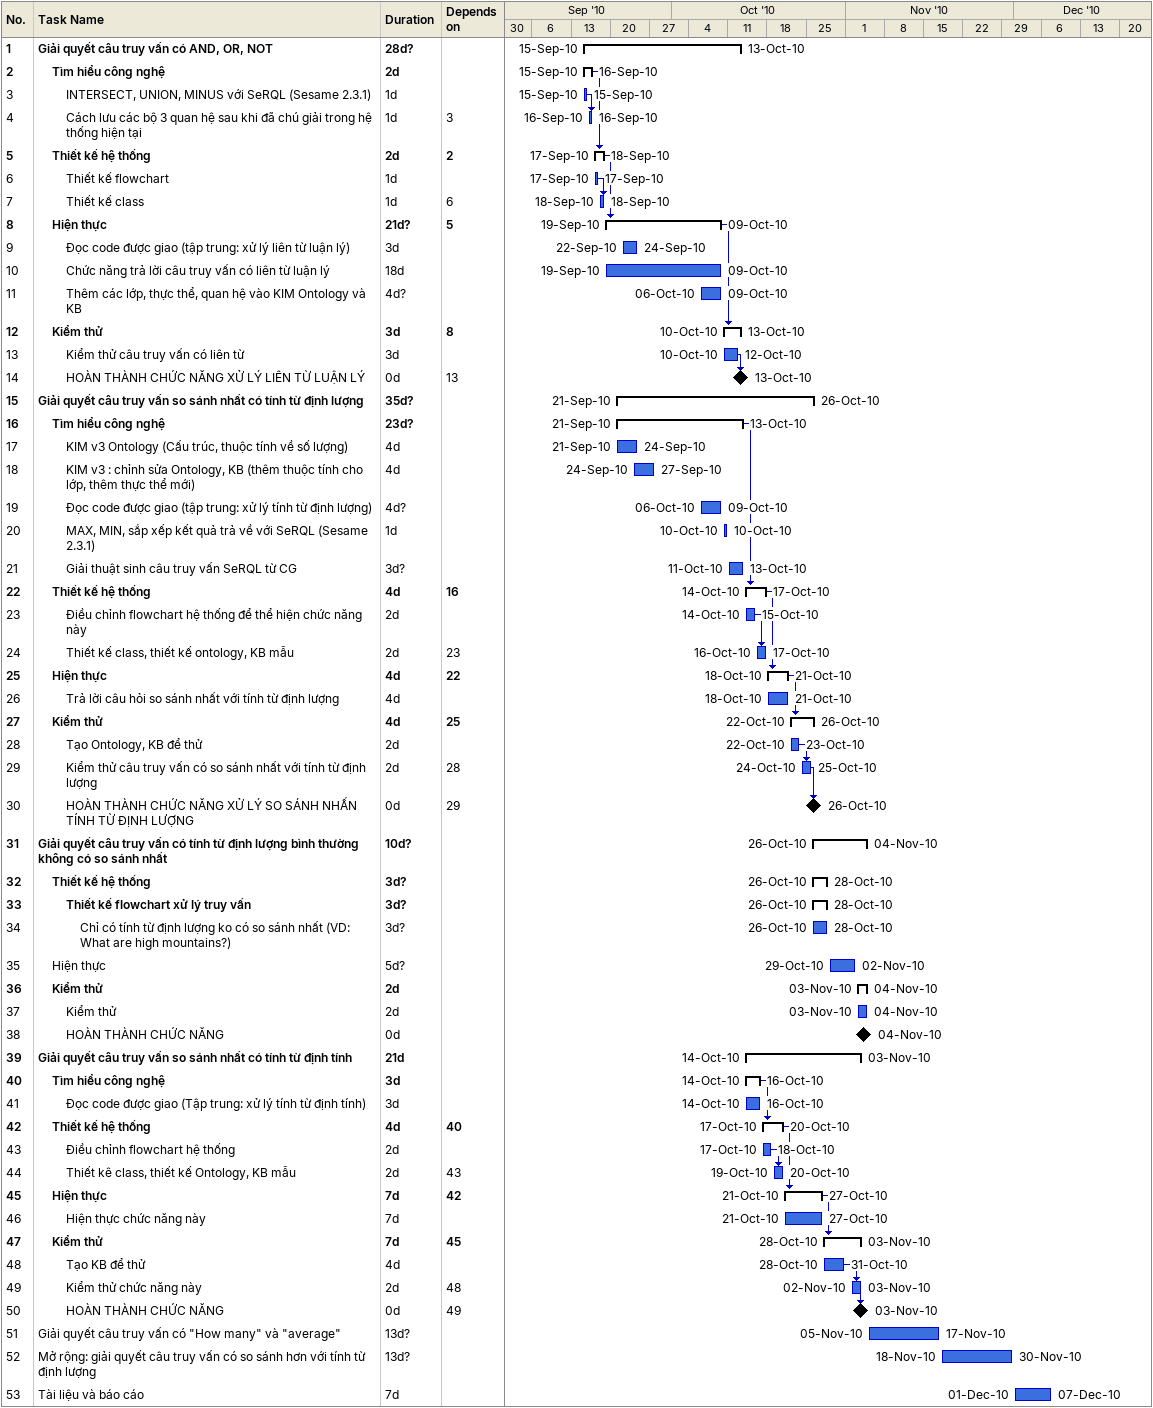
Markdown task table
| ID | Level | Task | Duration | Start | Finish | Predecessors |
|---|---|---|---|---|---|---|
| 1 | 1 | **Giải quyết câu truy vấn có AND, OR, NOT** | 28d? | 2010-09-15 | 2010-10-13 |  |
| 2 | 2 | **Tìm hiểu công nghệ** | 2d | 2010-09-15 | 2010-09-16 |  |
| 3 | 3 | INTERSECT, UNION, MINUS với SeRQL (Sesame 2.3.1) | 1d | 2010-09-15 | 2010-09-15 |  |
| 4 | 3 | Cách lưu các bộ 3 quan hệ sau khi đã chú giải trong hệ thống hiện tại | 1d | 2010-09-16 | 2010-09-16 | 3 |
| 5 | 2 | **Thiết kế hệ thống** | 2d | 2010-09-17 | 2010-09-18 | 2 |
| 6 | 3 | Thiết kế flowchart | 1d | 2010-09-17 | 2010-09-17 |  |
| 7 | 3 | Thiết kế class | 1d | 2010-09-18 | 2010-09-18 | 6 |
| 8 | 2 | **Hiện thực** | 21d? | 2010-09-19 | 2010-10-09 | 5 |
| 9 | 3 | Đọc code được giao (tập trung: xử lý liên từ luận lý) | 3d | 2010-09-22 | 2010-09-24 |  |
| 10 | 3 | Chức năng trả lời câu truy vấn có liên từ luận lý | 18d | 2010-09-19 | 2010-10-09 |  |
| 11 | 3 | Thêm các lớp, thực thể, quan hệ vào KIM Ontology và KB | 4d? | 2010-10-06 | 2010-10-09 |  |
| 12 | 2 | **Kiểm thử** | 3d | 2010-10-10 | 2010-10-13 | 8 |
| 13 | 3 | Kiểm thử câu truy vấn có liên từ | 3d | 2010-10-10 | 2010-10-12 |  |
| 14 | 3 | HOÀN THÀNH CHỨC NĂNG XỬ LÝ LIÊN TỪ LUẬN LÝ | 0d | 2010-10-13 | 2010-10-13 | 13 |
| 15 | 1 | **Giải quyết câu truy vấn so sánh nhất có tính từ định lượng** | 35d? | 2010-09-21 | 2010-10-26 |  |
| 16 | 2 | **Tìm hiểu công nghệ** | 23d? | 2010-09-21 | 2010-10-13 |  |
| 17 | 3 | KIM v3 Ontology (Cấu trúc, thuộc tính về số lượng) | 4d | 2010-09-21 | 2010-09-24 |  |
| 18 | 3 | KIM v3 : chỉnh sửa Ontology, KB (thêm thuộc tính cho lớp, thêm thực thể mới) | 4d | 2010-09-24 | 2010-09-27 |  |
| 19 | 3 | Đọc code được giao (tập trung: xử lý tính từ định lượng) | 4d? | 2010-10-06 | 2010-10-09 |  |
| 20 | 3 | MAX, MIN, sắp xếp kết quả trả về với SeRQL (Sesame 2.3.1) | 1d | 2010-10-10 | 2010-10-10 |  |
| 21 | 3 | Giải thuật sinh câu truy vấn SeRQL từ CG | 3d? | 2010-10-11 | 2010-10-13 |  |
| 22 | 2 | **Thiết kế hệ thống** | 4d | 2010-10-14 | 2010-10-17 | 16 |
| 23 | 3 | Điều chỉnh flowchart hệ thống để thể hiện chức năng này | 2d | 2010-10-14 | 2010-10-15 |  |
| 24 | 3 | Thiết kế class, thiết kế ontology, KB mẫu | 2d | 2010-10-16 | 2010-10-17 | 23 |
| 25 | 2 | **Hiện thực** | 4d | 2010-10-18 | 2010-10-21 | 22 |
| 26 | 3 | Trả lời câu hỏi so sánh nhất với tính từ định lượng | 4d | 2010-10-18 | 2010-10-21 |  |
| 27 | 2 | **Kiểm thử** | 4d | 2010-10-22 | 2010-10-26 | 25 |
| 28 | 3 | Tạo Ontology, KB để thử | 2d | 2010-10-22 | 2010-10-23 |  |
| 29 | 3 | Kiểm thử câu truy vấn có so sánh nhất với tính từ định lượng | 2d | 2010-10-24 | 2010-10-25 | 28 |
| 30 | 3 | HOÀN THÀNH CHỨC NĂNG XỬ LÝ SO SÁNH NHẤN TÍNH TỪ ĐỊNH LƯỢNG | 0d | 2010-10-26 | 2010-10-26 | 29 |
| 31 | 1 | **Giải quyết câu truy vấn có tính từ định lượng bình thường không có so sánh nhất** | 10d? | 2010-10-26 | 2010-11-04 |  |
| 32 | 2 | **Thiết kế hệ thống** | 3d? | 2010-10-26 | 2010-10-28 |  |
| 33 | 3 | **Thiết kế flowchart xử lý truy vấn** | 3d? | 2010-10-26 | 2010-10-28 |  |
| 34 | 4 | Chỉ có tính từ định lượng ko có so sánh nhất (VD: What are high mountains?) | 3d? | 2010-10-26 | 2010-10-28 |  |
| 35 | 2 | Hiện thực | 5d? | 2010-10-29 | 2010-11-02 |  |
| 36 | 2 | **Kiểm thử** | 2d | 2010-11-03 | 2010-11-04 |  |
| 37 | 3 | Kiểm thử | 2d | 2010-11-03 | 2010-11-04 |  |
| 38 | 3 | HOÀN THÀNH CHỨC NĂNG | 0d | 2010-11-04 | 2010-11-04 |  |
| 39 | 1 | **Giải quyết câu truy vấn so sánh nhất có tính từ định tính** | 21d | 2010-10-14 | 2010-11-03 |  |
| 40 | 2 | **Tìm hiểu công nghệ** | 3d | 2010-10-14 | 2010-10-16 |  |
| 41 | 3 | Đọc code được giao (Tập trung: xử lý tính từ định tính) | 3d | 2010-10-14 | 2010-10-16 |  |
| 42 | 2 | **Thiết kế hệ thống** | 4d | 2010-10-17 | 2010-10-20 | 40 |
| 43 | 3 | Điều chỉnh flowchart hệ thống | 2d | 2010-10-17 | 2010-10-18 |  |
| 44 | 3 | Thiết kê class, thiết kế Ontology, KB mẫu | 2d | 2010-10-19 | 2010-10-20 | 43 |
| 45 | 2 | **Hiện thực** | 7d | 2010-10-21 | 2010-10-27 | 42 |
| 46 | 3 | Hiện thực chức năng này | 7d | 2010-10-21 | 2010-10-27 |  |
| 47 | 2 | **Kiểm thử** | 7d | 2010-10-28 | 2010-11-03 | 45 |
| 48 | 3 | Tạo KB để thử | 4d | 2010-10-28 | 2010-10-31 |  |
| 49 | 3 | Kiểm thử chức năng này | 2d | 2010-11-02 | 2010-11-03 | 48 |
| 50 | 3 | HOÀN THÀNH CHỨC NĂNG | 0d | 2010-11-03 | 2010-11-03 | 49 |
| 51 | 1 | Giải quyết câu truy vấn có "How many" và "average" | 13d? | 2010-11-05 | 2010-11-17 |  |
| 52 | 1 | Mở rộng: giải quyết câu truy vấn có so sánh hơn với tính từ định lượng | 13d? | 2010-11-18 | 2010-11-30 |  |
| 53 | 1 | Tài liệu và báo cáo | 7d | 2010-12-01 | 2010-12-07 |  |
